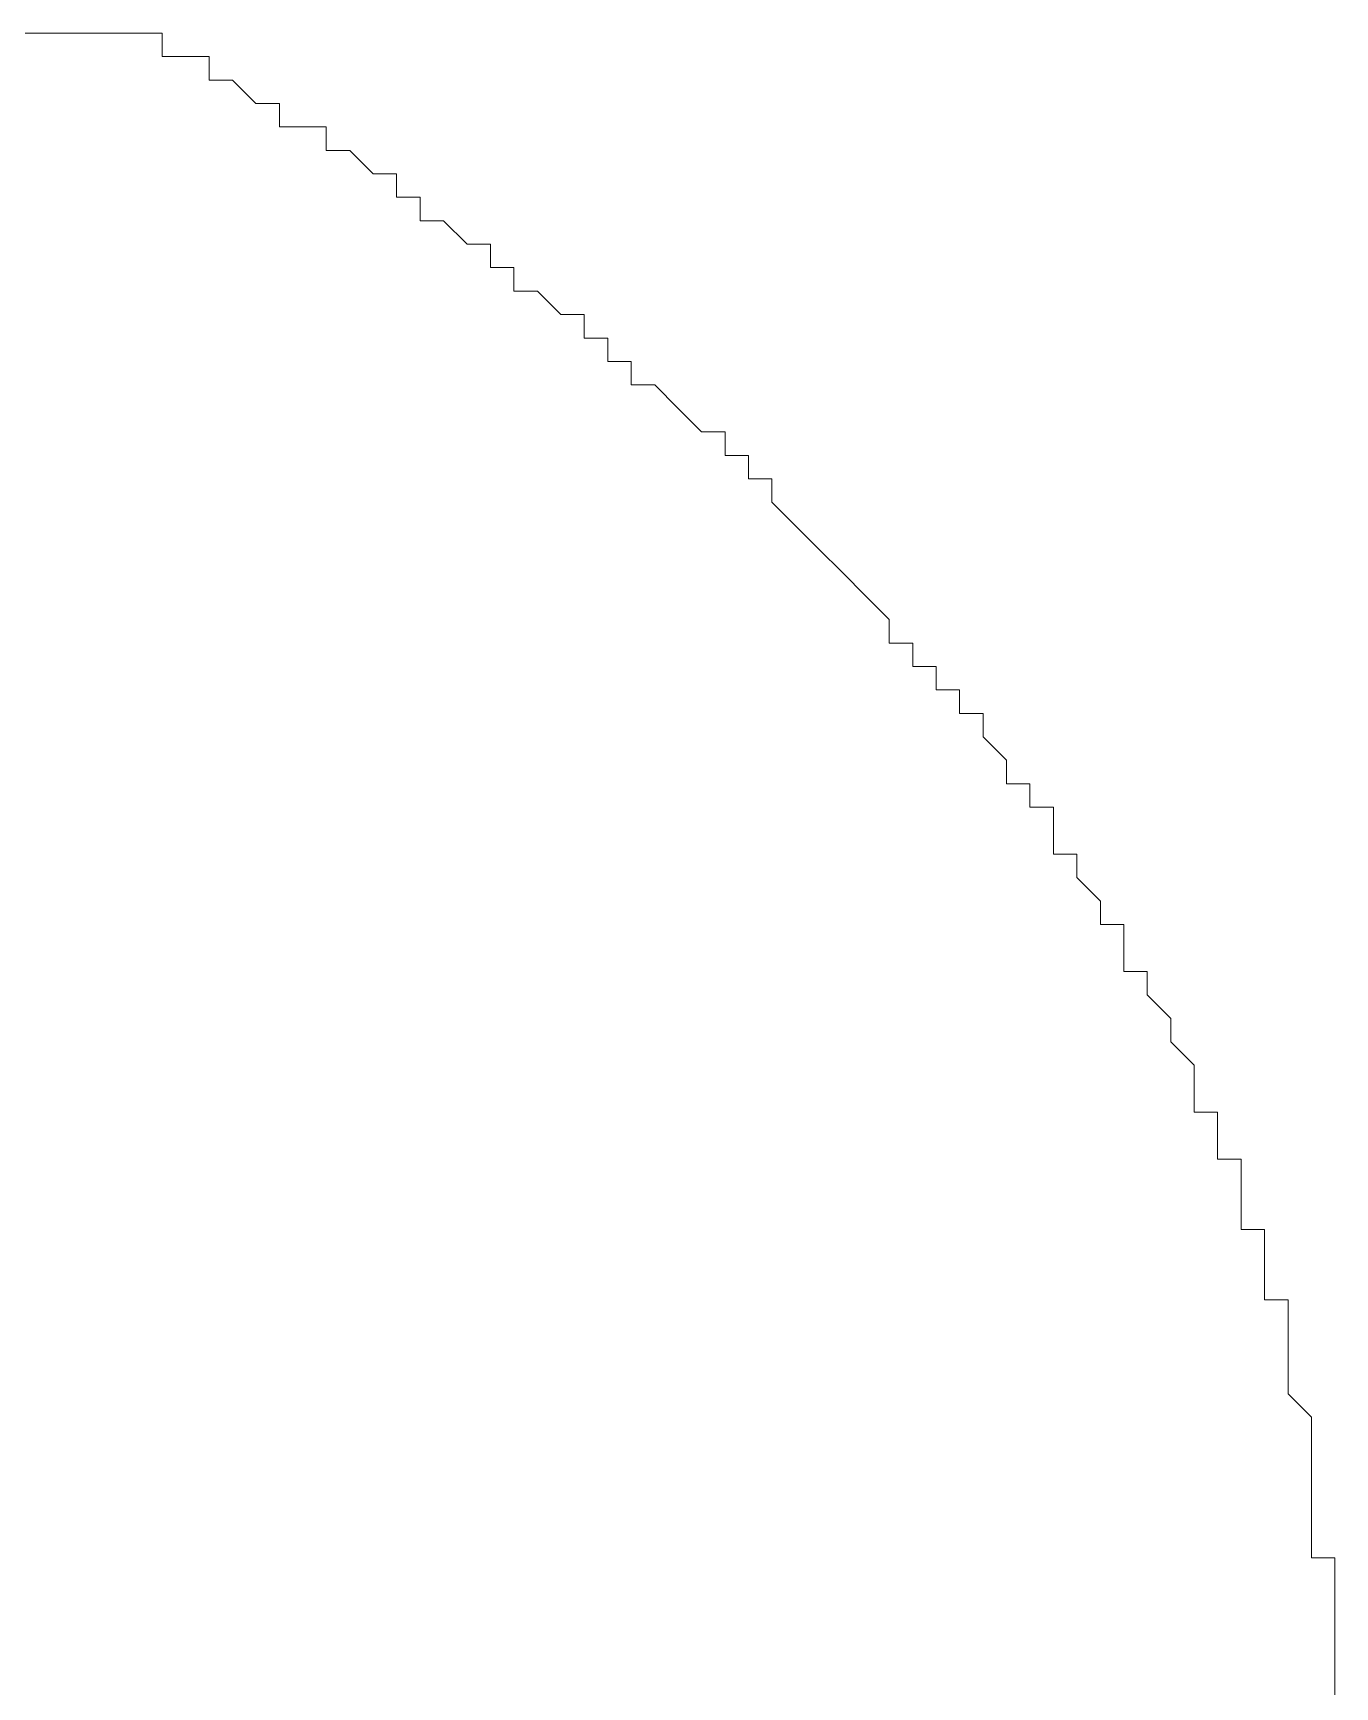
# Model space of a CAD drawing. Header units: millimetres. Extents: x 521 to 148073, y -17811 to 32040.
# Drawn here: x 142582 to 143050, y -16626 to -16032 of the extents above; entities that cross this region are included whole.
import ezdxf

# ---------------------------------------------------------------- set-up
doc = ezdxf.new("R2010")
doc.units = ezdxf.units.MM
doc.layers.add('PDF_Geometrie', color=7, linetype='Continuous', true_color=0xbdbdbd)

msp = doc.modelspace()

# ---------------------------------------------------------------- linework, layer by layer
at = {"layer": 'PDF_Geometrie', "lineweight": 18}
for points in [[(142577.84, -16031.65), (142586.27, -16031.65), (142577.84, -16031.65), (142586.27, -16031.65), (142594.71, -16031.65), (142603.14, -16031.65), (142611.57, -16031.65), (142620.01, -16031.65), (142628.44, -16031.65), (142628.44, -16040.08), (142636.87, -16040.08), (142645.31, -16040.08), (142645.31, -16048.52), (142653.74, -16048.52), (142662.17, -16056.95), (142670.61, -16056.95), (142670.61, -16065.38), (142679.04, -16065.38), (142687.47, -16065.38), (142687.47, -16073.82), (142695.91, -16073.82), (142704.34, -16082.25), (142712.77, -16082.25), (142712.77, -16090.68), (142721.21, -16090.68), (142721.21, -16099.12), (142729.64, -16099.12), (142738.07, -16107.55), (142746.51, -16107.55), (142746.51, -16115.98), (142754.94, -16115.98), (142754.94, -16124.42), (142763.37, -16124.42), (142771.81, -16132.85), (142780.24, -16132.85), (142780.24, -16141.28), (142788.67, -16141.28), (142788.67, -16149.72), (142797.11, -16149.72), (142797.11, -16158.15), (142805.54, -16158.15), (142813.97, -16166.58), (142822.41, -16175.02), (142830.84, -16175.02), (142830.84, -16183.45), (142839.27, -16183.45), (142839.27, -16191.88), (142847.71, -16191.88), (142847.71, -16200.32), (142856.14, -16208.75), (142864.57, -16217.18), (142873.01, -16225.62), (142881.44, -16234.05), (142889.87, -16242.48), (142889.87, -16250.92), (142898.31, -16250.92), (142898.31, -16259.35), (142906.74, -16259.35), (142906.74, -16267.78), (142915.17, -16267.78), (142915.17, -16276.22), (142923.61, -16276.22), (142923.61, -16284.65), (142932.04, -16293.08), (142932.04, -16301.52), (142940.47, -16301.52), (142940.47, -16309.95), (142948.91, -16309.95), (142948.91, -16318.38), (142948.91, -16326.82), (142957.34, -16326.82), (142957.34, -16335.25), (142965.77, -16343.68), (142965.77, -16352.12), (142974.21, -16352.12), (142974.21, -16360.55), (142974.21, -16368.98), (142982.64, -16368.98), (142982.64, -16377.42), (142991.07, -16385.85), (142991.07, -16394.28), (142999.51, -16402.72), (142999.51, -16411.15), (142999.51, -16419.58), (143007.94, -16419.58), (143007.94, -16428.02), (143007.94, -16436.45), (143016.37, -16436.45), (143016.37, -16444.88), (143016.37, -16453.32), (143016.37, -16461.75), (143024.81, -16461.75), (143024.81, -16470.18), (143024.81, -16478.62), (143024.81, -16487.05), (143033.24, -16487.05), (143033.24, -16495.48), (143033.24, -16503.92), (143033.24, -16512.35), (143033.24, -16520.78), (143041.67, -16529.22), (143041.67, -16537.65), (143041.67, -16546.08), (143041.67, -16554.52), (143041.67, -16562.95), (143041.67, -16571.38), (143041.67, -16579.82), (143050.11, -16579.82), (143050.11, -16588.25), (143050.11, -16596.68), (143050.11, -16605.12), (143050.11, -16613.55), (143050.11, -16621.98), (143050.11, -16630.42), (143050.11, -16621.98), (143050.11, -16630.42)], [(142586.27, -16031.65), (142586.27, -16031.65)], [(142586.27, -16031.65), (142586.27, -16031.65)], [(142586.27, -16031.65), (142586.27, -16031.65)], [(142586.27, -16031.65), (142586.27, -16031.65)], [(142586.27, -16031.65), (142586.27, -16031.65)], [(142586.27, -16031.65), (142586.27, -16031.65)], [(142586.27, -16031.65), (142586.27, -16031.65)], [(142586.27, -16031.65), (142586.27, -16031.65)], [(142586.27, -16031.65), (142586.27, -16031.65)], [(142586.27, -16031.65), (142586.27, -16031.65)], [(142586.27, -16031.65), (142586.27, -16031.65)], [(142586.27, -16031.65), (142586.27, -16031.65)], [(142586.27, -16031.65), (142586.27, -16031.65)], [(142586.27, -16031.65), (142586.27, -16031.65)], [(142586.27, -16031.65), (142586.27, -16031.65)], [(142586.27, -16031.65), (142586.27, -16031.65)], [(142586.27, -16031.65), (142586.27, -16031.65)], [(142586.27, -16031.65), (142586.27, -16031.65)], [(142586.27, -16031.65), (142586.27, -16031.65)], [(142586.27, -16031.65), (142586.27, -16031.65)], [(142586.27, -16031.65), (142586.27, -16031.65)], [(142586.27, -16031.65), (142586.27, -16031.65)], [(142586.27, -16031.65), (142586.27, -16031.65)], [(142586.27, -16031.65), (142586.27, -16031.65)], [(142586.27, -16031.65), (142586.27, -16031.65)], [(142586.27, -16031.65), (142586.27, -16031.65)], [(142586.27, -16031.65), (142586.27, -16031.65)], [(142586.27, -16031.65), (142586.27, -16031.65)], [(142586.27, -16031.65), (142586.27, -16031.65)], [(142594.71, -16031.65), (142594.71, -16031.65)], [(142594.71, -16031.65), (142594.71, -16031.65)], [(142594.71, -16031.65), (142594.71, -16031.65)], [(142594.71, -16031.65), (142594.71, -16031.65)], [(142594.71, -16031.65), (142594.71, -16031.65)], [(142594.71, -16031.65), (142594.71, -16031.65)], [(142594.71, -16031.65), (142594.71, -16031.65)], [(142594.71, -16031.65), (142594.71, -16031.65)], [(142594.71, -16031.65), (142594.71, -16031.65)], [(142594.71, -16031.65), (142594.71, -16031.65)], [(142594.71, -16031.65), (142594.71, -16031.65)], [(142594.71, -16031.65), (142594.71, -16031.65)], [(142594.71, -16031.65), (142594.71, -16031.65)], [(142594.71, -16031.65), (142594.71, -16031.65)], [(142594.71, -16031.65), (142594.71, -16031.65)], [(142594.71, -16031.65), (142594.71, -16031.65)], [(142594.71, -16031.65), (142594.71, -16031.65)], [(142594.71, -16031.65), (142594.71, -16031.65)], [(142594.71, -16031.65), (142594.71, -16031.65)], [(142594.71, -16031.65), (142594.71, -16031.65)], [(142594.71, -16031.65), (142594.71, -16031.65)], [(142594.71, -16031.65), (142594.71, -16031.65)], [(142594.71, -16031.65), (142594.71, -16031.65)], [(142594.71, -16031.65), (142594.71, -16031.65)], [(142594.71, -16031.65), (142594.71, -16031.65)], [(142594.71, -16031.65), (142594.71, -16031.65)], [(142594.71, -16031.65), (142594.71, -16031.65)], [(142594.71, -16031.65), (142594.71, -16031.65)], [(142594.71, -16031.65), (142594.71, -16031.65)], [(142603.14, -16031.65), (142603.14, -16031.65)], [(142603.14, -16031.65), (142603.14, -16031.65)], [(142603.14, -16031.65), (142603.14, -16031.65)], [(142603.14, -16031.65), (142603.14, -16031.65)], [(142603.14, -16031.65), (142603.14, -16031.65)], [(142603.14, -16031.65), (142603.14, -16031.65)], [(142603.14, -16031.65), (142603.14, -16031.65)], [(142603.14, -16031.65), (142603.14, -16031.65)], [(142603.14, -16031.65), (142603.14, -16031.65)], [(142603.14, -16031.65), (142603.14, -16031.65)], [(142603.14, -16031.65), (142603.14, -16031.65)], [(142603.14, -16031.65), (142603.14, -16031.65)], [(142603.14, -16031.65), (142603.14, -16031.65)], [(142603.14, -16031.65), (142603.14, -16031.65)], [(142603.14, -16031.65), (142603.14, -16031.65)], [(142603.14, -16031.65), (142603.14, -16031.65)], [(142603.14, -16031.65), (142603.14, -16031.65)], [(142603.14, -16031.65), (142603.14, -16031.65)], [(142603.14, -16031.65), (142603.14, -16031.65)], [(142603.14, -16031.65), (142603.14, -16031.65)], [(142603.14, -16031.65), (142603.14, -16031.65)], [(142603.14, -16031.65), (142603.14, -16031.65)], [(142603.14, -16031.65), (142603.14, -16031.65)], [(142603.14, -16031.65), (142603.14, -16031.65)], [(142603.14, -16031.65), (142603.14, -16031.65)], [(142603.14, -16031.65), (142603.14, -16031.65)], [(142603.14, -16031.65), (142603.14, -16031.65)], [(142603.14, -16031.65), (142603.14, -16031.65)], [(142603.14, -16031.65), (142603.14, -16031.65)], [(142611.57, -16031.65), (142611.57, -16031.65)], [(142611.57, -16031.65), (142611.57, -16031.65)], [(142611.57, -16031.65), (142611.57, -16031.65)], [(142611.57, -16031.65), (142611.57, -16031.65)], [(142611.57, -16031.65), (142611.57, -16031.65)], [(142611.57, -16031.65), (142611.57, -16031.65)], [(142611.57, -16031.65), (142611.57, -16031.65)], [(142611.57, -16031.65), (142611.57, -16031.65)], [(142611.57, -16031.65), (142611.57, -16031.65)], [(142611.57, -16031.65), (142611.57, -16031.65)], [(142611.57, -16031.65), (142611.57, -16031.65)], [(142611.57, -16031.65), (142611.57, -16031.65)], [(142611.57, -16031.65), (142611.57, -16031.65)], [(142611.57, -16031.65), (142611.57, -16031.65)], [(142611.57, -16031.65), (142611.57, -16031.65)], [(142611.57, -16031.65), (142611.57, -16031.65)], [(142611.57, -16031.65), (142611.57, -16031.65)], [(142611.57, -16031.65), (142611.57, -16031.65)], [(142611.57, -16031.65), (142611.57, -16031.65)], [(142611.57, -16031.65), (142611.57, -16031.65)], [(142611.57, -16031.65), (142611.57, -16031.65)], [(142611.57, -16031.65), (142611.57, -16031.65)], [(142611.57, -16031.65), (142611.57, -16031.65)], [(142611.57, -16031.65), (142611.57, -16031.65)], [(142611.57, -16031.65), (142611.57, -16031.65)], [(142611.57, -16031.65), (142611.57, -16031.65)], [(142611.57, -16031.65), (142611.57, -16031.65)], [(142611.57, -16031.65), (142611.57, -16031.65)], [(142611.57, -16031.65), (142611.57, -16031.65)], [(142620.01, -16031.65), (142620.01, -16031.65)], [(142620.01, -16031.65), (142620.01, -16031.65)], [(142620.01, -16031.65), (142620.01, -16031.65)], [(142620.01, -16031.65), (142620.01, -16031.65)], [(142620.01, -16031.65), (142620.01, -16031.65)], [(142620.01, -16031.65), (142620.01, -16031.65)], [(142620.01, -16031.65), (142620.01, -16031.65)], [(142620.01, -16031.65), (142620.01, -16031.65)], [(142620.01, -16031.65), (142620.01, -16031.65)], [(142620.01, -16031.65), (142620.01, -16031.65)], [(142620.01, -16031.65), (142620.01, -16031.65)], [(142620.01, -16031.65), (142620.01, -16031.65)], [(142620.01, -16031.65), (142620.01, -16031.65)], [(142620.01, -16031.65), (142620.01, -16031.65)], [(142620.01, -16031.65), (142620.01, -16031.65)], [(142620.01, -16031.65), (142620.01, -16031.65)], [(142620.01, -16031.65), (142620.01, -16031.65)], [(142620.01, -16031.65), (142620.01, -16031.65)], [(142620.01, -16031.65), (142620.01, -16031.65)], [(142620.01, -16031.65), (142620.01, -16031.65)], [(142620.01, -16031.65), (142620.01, -16031.65)], [(142620.01, -16031.65), (142620.01, -16031.65)], [(142620.01, -16031.65), (142620.01, -16031.65)], [(142620.01, -16031.65), (142620.01, -16031.65)], [(142620.01, -16031.65), (142620.01, -16031.65)], [(142620.01, -16031.65), (142620.01, -16031.65)], [(142620.01, -16031.65), (142620.01, -16031.65)], [(142620.01, -16031.65), (142620.01, -16031.65)], [(142620.01, -16031.65), (142620.01, -16031.65)], [(142620.01, -16031.65), (142620.01, -16031.65)], [(142620.01, -16031.65), (142620.01, -16031.65)], [(142620.01, -16031.65), (142620.01, -16031.65)], [(142620.01, -16031.65), (142620.01, -16031.65)], [(142620.01, -16031.65), (142620.01, -16031.65)], [(142620.01, -16031.65), (142620.01, -16031.65)], [(142620.01, -16031.65), (142620.01, -16031.65)], [(142620.01, -16031.65), (142620.01, -16031.65)], [(142620.01, -16031.65), (142620.01, -16031.65)], [(142620.01, -16031.65), (142620.01, -16031.65)], [(142620.01, -16031.65), (142620.01, -16031.65)], [(142620.01, -16031.65), (142620.01, -16031.65)], [(142620.01, -16031.65), (142620.01, -16031.65)], [(142620.01, -16031.65), (142620.01, -16031.65)], [(142620.01, -16031.65), (142620.01, -16031.65)], [(142620.01, -16031.65), (142620.01, -16031.65)], [(142628.44, -16031.65), (142628.44, -16031.65)], [(142628.44, -16031.65), (142628.44, -16031.65)], [(142628.44, -16031.65), (142628.44, -16031.65)], [(142628.44, -16031.65), (142628.44, -16031.65)], [(142628.44, -16031.65), (142628.44, -16031.65)], [(142628.44, -16031.65), (142628.44, -16031.65)], [(142628.44, -16031.65), (142628.44, -16031.65)], [(142628.44, -16031.65), (142628.44, -16031.65)], [(142628.44, -16031.65), (142628.44, -16031.65)], [(142628.44, -16031.65), (142628.44, -16031.65)], [(142628.44, -16031.65), (142628.44, -16031.65)], [(142628.44, -16031.65), (142628.44, -16031.65)], [(142628.44, -16031.65), (142628.44, -16031.65)], [(142628.44, -16031.65), (142628.44, -16031.65)], [(142628.44, -16031.65), (142628.44, -16031.65)], [(142628.44, -16031.65), (142628.44, -16031.65)], [(142628.44, -16031.65), (142628.44, -16031.65)], [(142628.44, -16031.65), (142628.44, -16031.65)], [(142628.44, -16031.65), (142628.44, -16031.65)], [(142628.44, -16031.65), (142628.44, -16031.65)], [(142628.44, -16031.65), (142628.44, -16031.65)], [(142628.44, -16031.65), (142628.44, -16031.65)], [(142628.44, -16031.65), (142628.44, -16031.65)], [(142628.44, -16031.65), (142628.44, -16031.65)], [(142628.44, -16031.65), (142628.44, -16031.65)], [(142628.44, -16031.65), (142628.44, -16031.65)], [(142628.44, -16031.65), (142628.44, -16031.65)], [(142628.44, -16031.65), (142628.44, -16031.65)], [(142628.44, -16031.65), (142628.44, -16031.65)], [(142628.44, -16031.65), (142628.44, -16031.65)], [(142628.44, -16031.65), (142628.44, -16031.65)], [(142628.44, -16031.65), (142628.44, -16031.65)], [(142628.44, -16031.65), (142628.44, -16031.65)], [(142628.44, -16031.65), (142628.44, -16031.65)], [(142628.44, -16031.65), (142628.44, -16031.65)], [(142628.44, -16031.65), (142628.44, -16031.65)], [(142628.44, -16031.65), (142628.44, -16031.65)], [(142628.44, -16031.65), (142628.44, -16031.65)], [(142628.44, -16031.65), (142628.44, -16031.65)], [(142628.44, -16031.65), (142628.44, -16031.65)], [(142628.44, -16031.65), (142628.44, -16031.65)], [(142628.44, -16031.65), (142628.44, -16031.65)], [(142628.44, -16031.65), (142628.44, -16031.65)], [(142628.44, -16031.65), (142628.44, -16031.65)], [(142628.44, -16031.65), (142628.44, -16031.65)], [(142628.44, -16031.65), (142628.44, -16031.65)], [(142628.44, -16031.65), (142628.44, -16031.65)], [(142628.44, -16031.65), (142628.44, -16031.65)], [(142628.44, -16031.65), (142628.44, -16031.65)], [(142628.44, -16031.65), (142628.44, -16031.65)], [(142628.44, -16031.65), (142628.44, -16031.65)], [(142628.44, -16031.65), (142628.44, -16031.65)], [(142628.44, -16031.65), (142628.44, -16031.65)], [(142628.44, -16040.08), (142628.44, -16040.08)], [(142628.44, -16040.08), (142628.44, -16040.08)], [(142628.44, -16040.08), (142628.44, -16040.08)], [(142628.44, -16040.08), (142628.44, -16040.08)], [(142628.44, -16040.08), (142628.44, -16040.08)], [(142628.44, -16040.08), (142628.44, -16040.08)], [(142628.44, -16040.08), (142628.44, -16040.08)], [(142628.44, -16040.08), (142628.44, -16040.08)], [(142628.44, -16040.08), (142628.44, -16040.08)], [(142628.44, -16040.08), (142628.44, -16040.08)], [(142628.44, -16040.08), (142628.44, -16040.08)], [(142628.44, -16040.08), (142628.44, -16040.08)], [(142628.44, -16040.08), (142628.44, -16040.08)], [(142628.44, -16040.08), (142628.44, -16040.08)], [(142628.44, -16040.08), (142628.44, -16040.08)], [(142628.44, -16040.08), (142628.44, -16040.08)], [(142628.44, -16040.08), (142628.44, -16040.08)], [(142636.87, -16040.08), (142636.87, -16040.08)], [(142636.87, -16040.08), (142636.87, -16040.08)], [(142636.87, -16040.08), (142636.87, -16040.08)], [(142636.87, -16040.08), (142636.87, -16040.08)], [(142636.87, -16040.08), (142636.87, -16040.08)], [(142636.87, -16040.08), (142636.87, -16040.08)], [(142636.87, -16040.08), (142636.87, -16040.08)], [(142636.87, -16040.08), (142636.87, -16040.08)], [(142636.87, -16040.08), (142636.87, -16040.08)], [(142636.87, -16040.08), (142636.87, -16040.08)], [(142636.87, -16040.08), (142636.87, -16040.08)], [(142636.87, -16040.08), (142636.87, -16040.08)], [(142636.87, -16040.08), (142636.87, -16040.08)], [(142636.87, -16040.08), (142636.87, -16040.08)], [(142636.87, -16040.08), (142636.87, -16040.08)], [(142636.87, -16040.08), (142636.87, -16040.08)], [(142636.87, -16040.08), (142636.87, -16040.08)], [(142636.87, -16040.08), (142636.87, -16040.08)], [(142636.87, -16040.08), (142636.87, -16040.08)], [(142636.87, -16040.08), (142636.87, -16040.08)], [(142636.87, -16040.08), (142636.87, -16040.08)], [(142636.87, -16040.08), (142636.87, -16040.08)], [(142636.87, -16040.08), (142636.87, -16040.08)], [(142636.87, -16040.08), (142636.87, -16040.08)], [(142636.87, -16040.08), (142636.87, -16040.08)], [(142636.87, -16040.08), (142636.87, -16040.08)], [(142636.87, -16040.08), (142636.87, -16040.08)], [(142636.87, -16040.08), (142636.87, -16040.08)], [(142636.87, -16040.08), (142636.87, -16040.08)], [(142636.87, -16040.08), (142636.87, -16040.08)], [(142636.87, -16040.08), (142636.87, -16040.08)], [(142636.87, -16040.08), (142636.87, -16040.08)], [(142636.87, -16040.08), (142636.87, -16040.08)], [(142636.87, -16040.08), (142636.87, -16040.08)], [(142636.87, -16040.08), (142636.87, -16040.08)], [(142636.87, -16040.08), (142636.87, -16040.08)], [(142636.87, -16040.08), (142636.87, -16040.08)], [(142636.87, -16040.08), (142636.87, -16040.08)], [(142636.87, -16040.08), (142636.87, -16040.08)], [(142636.87, -16040.08), (142636.87, -16040.08)], [(142636.87, -16040.08), (142636.87, -16040.08)], [(142636.87, -16040.08), (142636.87, -16040.08)], [(142636.87, -16040.08), (142636.87, -16040.08)], [(142636.87, -16040.08), (142636.87, -16040.08)], [(142636.87, -16040.08), (142636.87, -16040.08)], [(142636.87, -16040.08), (142636.87, -16040.08)], [(142636.87, -16040.08), (142636.87, -16040.08)], [(142636.87, -16040.08), (142636.87, -16040.08)], [(142636.87, -16040.08), (142636.87, -16040.08)], [(142636.87, -16040.08), (142636.87, -16040.08)], [(142636.87, -16040.08), (142636.87, -16040.08)], [(142636.87, -16040.08), (142636.87, -16040.08)], [(142636.87, -16040.08), (142636.87, -16040.08)], [(142636.87, -16040.08), (142636.87, -16040.08)], [(142636.87, -16040.08), (142636.87, -16040.08)], [(142636.87, -16040.08), (142636.87, -16040.08)], [(142636.87, -16040.08), (142636.87, -16040.08)], [(142636.87, -16040.08), (142636.87, -16040.08)], [(142636.87, -16040.08), (142636.87, -16040.08)], [(142636.87, -16040.08), (142636.87, -16040.08)], [(142636.87, -16040.08), (142636.87, -16040.08)], [(142636.87, -16040.08), (142636.87, -16040.08)], [(142636.87, -16040.08), (142636.87, -16040.08)], [(142636.87, -16040.08), (142636.87, -16040.08)], [(142636.87, -16040.08), (142636.87, -16040.08)], [(142636.87, -16040.08), (142636.87, -16040.08)], [(142636.87, -16040.08), (142636.87, -16040.08)], [(142636.87, -16040.08), (142636.87, -16040.08)], [(142636.87, -16040.08), (142636.87, -16040.08)], [(142636.87, -16040.08), (142636.87, -16040.08)], [(142645.31, -16040.08), (142645.31, -16040.08)], [(142645.31, -16048.52), (142645.31, -16048.52)], [(142645.31, -16048.52), (142645.31, -16048.52)], [(142645.31, -16048.52), (142645.31, -16048.52)], [(142645.31, -16048.52), (142645.31, -16048.52)], [(142645.31, -16048.52), (142645.31, -16048.52)], [(142653.74, -16048.52), (142653.74, -16048.52)], [(142653.74, -16048.52), (142653.74, -16048.52)], [(142653.74, -16048.52), (142653.74, -16048.52)], [(142653.74, -16048.52), (142653.74, -16048.52)], [(142653.74, -16048.52), (142653.74, -16048.52)], [(142653.74, -16048.52), (142653.74, -16048.52)], [(142653.74, -16048.52), (142653.74, -16048.52)], [(142653.74, -16048.52), (142653.74, -16048.52)], [(142653.74, -16048.52), (142653.74, -16048.52)], [(142662.17, -16056.95), (142662.17, -16056.95)], [(142662.17, -16056.95), (142662.17, -16056.95)], [(142662.17, -16056.95), (142662.17, -16056.95)], [(142662.17, -16056.95), (142662.17, -16056.95)], [(142662.17, -16056.95), (142662.17, -16056.95)], [(142662.17, -16056.95), (142662.17, -16056.95)], [(142662.17, -16056.95), (142662.17, -16056.95)], [(142662.17, -16056.95), (142662.17, -16056.95)], [(142662.17, -16056.95), (142662.17, -16056.95)], [(142670.61, -16056.95), (142670.61, -16056.95)], [(142670.61, -16056.95), (142670.61, -16056.95)], [(142670.61, -16056.95), (142670.61, -16056.95)], [(142670.61, -16056.95), (142670.61, -16056.95)], [(142670.61, -16056.95), (142670.61, -16056.95)], [(142670.61, -16065.38), (142670.61, -16065.38)], [(142679.04, -16065.38), (142679.04, -16065.38)], [(142679.04, -16065.38), (142679.04, -16065.38)], [(142679.04, -16065.38), (142679.04, -16065.38)], [(142679.04, -16065.38), (142679.04, -16065.38)], [(142679.04, -16065.38), (142679.04, -16065.38)], [(142687.47, -16065.38), (142687.47, -16065.38)], [(142687.47, -16073.82), (142687.47, -16073.82)], [(142687.47, -16073.82), (142687.47, -16073.82)], [(142687.47, -16073.82), (142687.47, -16073.82)], [(142687.47, -16073.82), (142687.47, -16073.82)], [(142687.47, -16073.82), (142687.47, -16073.82)], [(142695.91, -16073.82), (142695.91, -16073.82)], [(142695.91, -16073.82), (142695.91, -16073.82)], [(142695.91, -16073.82), (142695.91, -16073.82)], [(142695.91, -16073.82), (142695.91, -16073.82)], [(142695.91, -16073.82), (142695.91, -16073.82)], [(142695.91, -16073.82), (142695.91, -16073.82)], [(142695.91, -16073.82), (142695.91, -16073.82)], [(142695.91, -16073.82), (142695.91, -16073.82)], [(142695.91, -16073.82), (142695.91, -16073.82)], [(142704.34, -16082.25), (142704.34, -16082.25)], [(142704.34, -16082.25), (142704.34, -16082.25)], [(142704.34, -16082.25), (142704.34, -16082.25)], [(142704.34, -16082.25), (142704.34, -16082.25)], [(142704.34, -16082.25), (142704.34, -16082.25)], [(142704.34, -16082.25), (142704.34, -16082.25)], [(142704.34, -16082.25), (142704.34, -16082.25)], [(142704.34, -16082.25), (142704.34, -16082.25)], [(142704.34, -16082.25), (142704.34, -16082.25)], [(142712.77, -16082.25), (142712.77, -16082.25)], [(142712.77, -16090.68), (142712.77, -16090.68)], [(142712.77, -16090.68), (142712.77, -16090.68)], [(142712.77, -16090.68), (142712.77, -16090.68)], [(142712.77, -16090.68), (142712.77, -16090.68)], [(142712.77, -16090.68), (142712.77, -16090.68)], [(142721.21, -16090.68), (142721.21, -16090.68)], [(142721.21, -16090.68), (142721.21, -16090.68)], [(142721.21, -16090.68), (142721.21, -16090.68)], [(142721.21, -16090.68), (142721.21, -16090.68)], [(142721.21, -16090.68), (142721.21, -16090.68)], [(142721.21, -16099.12), (142721.21, -16099.12)], [(142729.64, -16099.12), (142729.64, -16099.12)], [(142729.64, -16099.12), (142729.64, -16099.12)], [(142729.64, -16099.12), (142729.64, -16099.12)], [(142729.64, -16099.12), (142729.64, -16099.12)], [(142729.64, -16099.12), (142729.64, -16099.12)], [(142729.64, -16099.12), (142729.64, -16099.12)], [(142729.64, -16099.12), (142729.64, -16099.12)], [(142729.64, -16099.12), (142729.64, -16099.12)], [(142729.64, -16099.12), (142729.64, -16099.12)], [(142729.64, -16099.12), (142729.64, -16099.12)], [(142729.64, -16099.12), (142729.64, -16099.12)], [(142729.64, -16099.12), (142729.64, -16099.12)], [(142729.64, -16099.12), (142729.64, -16099.12)], [(142738.07, -16107.55), (142738.07, -16107.55)], [(142738.07, -16107.55), (142738.07, -16107.55)], [(142738.07, -16107.55), (142738.07, -16107.55)], [(142738.07, -16107.55), (142738.07, -16107.55)], [(142738.07, -16107.55), (142738.07, -16107.55)], [(142738.07, -16107.55), (142738.07, -16107.55)], [(142738.07, -16107.55), (142738.07, -16107.55)], [(142738.07, -16107.55), (142738.07, -16107.55)], [(142738.07, -16107.55), (142738.07, -16107.55)], [(142746.51, -16107.55), (142746.51, -16107.55)], [(142746.51, -16115.98), (142746.51, -16115.98)], [(142746.51, -16115.98), (142746.51, -16115.98)], [(142746.51, -16115.98), (142746.51, -16115.98)], [(142746.51, -16115.98), (142746.51, -16115.98)], [(142746.51, -16115.98), (142746.51, -16115.98)], [(142754.94, -16115.98), (142754.94, -16115.98)], [(142754.94, -16115.98), (142754.94, -16115.98)], [(142754.94, -16115.98), (142754.94, -16115.98)], [(142754.94, -16115.98), (142754.94, -16115.98)], [(142754.94, -16115.98), (142754.94, -16115.98)], [(142754.94, -16124.42), (142754.94, -16124.42)], [(142763.37, -16124.42), (142763.37, -16124.42)], [(142763.37, -16124.42), (142763.37, -16124.42)], [(142763.37, -16124.42), (142763.37, -16124.42)], [(142763.37, -16124.42), (142763.37, -16124.42)], [(142763.37, -16124.42), (142763.37, -16124.42)], [(142763.37, -16124.42), (142763.37, -16124.42)], [(142763.37, -16124.42), (142763.37, -16124.42)], [(142763.37, -16124.42), (142763.37, -16124.42)], [(142763.37, -16124.42), (142763.37, -16124.42)], [(142771.81, -16132.85), (142771.81, -16132.85)], [(142771.81, -16132.85), (142771.81, -16132.85)], [(142771.81, -16132.85), (142771.81, -16132.85)], [(142771.81, -16132.85), (142771.81, -16132.85)], [(142771.81, -16132.85), (142771.81, -16132.85)], [(142771.81, -16132.85), (142771.81, -16132.85)], [(142771.81, -16132.85), (142771.81, -16132.85)], [(142771.81, -16132.85), (142771.81, -16132.85)], [(142771.81, -16132.85), (142771.81, -16132.85)], [(142771.81, -16132.85), (142771.81, -16132.85)], [(142771.81, -16132.85), (142771.81, -16132.85)], [(142771.81, -16132.85), (142771.81, -16132.85)], [(142771.81, -16132.85), (142771.81, -16132.85)], [(142780.24, -16132.85), (142780.24, -16132.85)], [(142780.24, -16141.28), (142780.24, -16141.28)], [(142780.24, -16141.28), (142780.24, -16141.28)], [(142780.24, -16141.28), (142780.24, -16141.28)], [(142780.24, -16141.28), (142780.24, -16141.28)], [(142780.24, -16141.28), (142780.24, -16141.28)], [(142788.67, -16141.28), (142788.67, -16141.28)], [(142788.67, -16141.28), (142788.67, -16141.28)], [(142788.67, -16141.28), (142788.67, -16141.28)], [(142788.67, -16141.28), (142788.67, -16141.28)], [(142788.67, -16141.28), (142788.67, -16141.28)], [(142788.67, -16149.72), (142788.67, -16149.72)], [(142797.11, -16149.72), (142797.11, -16149.72)], [(142797.11, -16149.72), (142797.11, -16149.72)], [(142797.11, -16149.72), (142797.11, -16149.72)], [(142797.11, -16149.72), (142797.11, -16149.72)], [(142797.11, -16149.72), (142797.11, -16149.72)], [(142797.11, -16149.72), (142797.11, -16149.72)], [(142797.11, -16149.72), (142797.11, -16149.72)], [(142797.11, -16149.72), (142797.11, -16149.72)], [(142797.11, -16149.72), (142797.11, -16149.72)], [(142797.11, -16158.15), (142797.11, -16158.15)], [(142805.54, -16158.15), (142805.54, -16158.15)], [(142805.54, -16158.15), (142805.54, -16158.15)], [(142805.54, -16158.15), (142805.54, -16158.15)], [(142805.54, -16158.15), (142805.54, -16158.15)], [(142805.54, -16158.15), (142805.54, -16158.15)], [(142805.54, -16158.15), (142805.54, -16158.15)], [(142805.54, -16158.15), (142805.54, -16158.15)], [(142805.54, -16158.15), (142805.54, -16158.15)], [(142805.54, -16158.15), (142805.54, -16158.15)], [(142813.97, -16166.58), (142813.97, -16166.58)], [(142813.97, -16166.58), (142813.97, -16166.58)], [(142813.97, -16166.58), (142813.97, -16166.58)], [(142813.97, -16166.58), (142813.97, -16166.58)], [(142813.97, -16166.58), (142813.97, -16166.58)], [(142813.97, -16166.58), (142813.97, -16166.58)], [(142813.97, -16166.58), (142813.97, -16166.58)], [(142813.97, -16166.58), (142813.97, -16166.58)], [(142813.97, -16166.58), (142813.97, -16166.58)], [(142813.97, -16166.58), (142813.97, -16166.58)], [(142813.97, -16166.58), (142813.97, -16166.58)], [(142813.97, -16166.58), (142813.97, -16166.58)], [(142813.97, -16166.58), (142813.97, -16166.58)], [(142822.41, -16175.02), (142822.41, -16175.02)], [(142822.41, -16175.02), (142822.41, -16175.02)], [(142822.41, -16175.02), (142822.41, -16175.02)], [(142822.41, -16175.02), (142822.41, -16175.02)], [(142822.41, -16175.02), (142822.41, -16175.02)], [(142822.41, -16175.02), (142822.41, -16175.02)], [(142822.41, -16175.02), (142822.41, -16175.02)], [(142822.41, -16175.02), (142822.41, -16175.02)], [(142822.41, -16175.02), (142822.41, -16175.02)], [(142830.84, -16175.02), (142830.84, -16175.02)], [(142830.84, -16183.45), (142830.84, -16183.45)], [(142830.84, -16183.45), (142830.84, -16183.45)], [(142830.84, -16183.45), (142830.84, -16183.45)], [(142830.84, -16183.45), (142830.84, -16183.45)], [(142830.84, -16183.45), (142830.84, -16183.45)], [(142830.84, -16183.45), (142830.84, -16183.45)], [(142830.84, -16183.45), (142830.84, -16183.45)], [(142830.84, -16183.45), (142830.84, -16183.45)], [(142830.84, -16183.45), (142830.84, -16183.45)], [(142839.27, -16183.45), (142839.27, -16183.45)], [(142839.27, -16191.88), (142839.27, -16191.88)], [(142839.27, -16191.88), (142839.27, -16191.88)], [(142839.27, -16191.88), (142839.27, -16191.88)], [(142839.27, -16191.88), (142839.27, -16191.88)], [(142839.27, -16191.88), (142839.27, -16191.88)], [(142839.27, -16191.88), (142839.27, -16191.88)], [(142839.27, -16191.88), (142839.27, -16191.88)], [(142839.27, -16191.88), (142839.27, -16191.88)], [(142839.27, -16191.88), (142839.27, -16191.88)], [(142847.71, -16191.88), (142847.71, -16191.88)], [(142847.71, -16200.32), (142847.71, -16200.32)], [(142847.71, -16200.32), (142847.71, -16200.32)], [(142847.71, -16200.32), (142847.71, -16200.32)], [(142847.71, -16200.32), (142847.71, -16200.32)], [(142847.71, -16200.32), (142847.71, -16200.32)], [(142847.71, -16200.32), (142847.71, -16200.32)], [(142847.71, -16200.32), (142847.71, -16200.32)], [(142847.71, -16200.32), (142847.71, -16200.32)], [(142847.71, -16200.32), (142847.71, -16200.32)], [(142856.14, -16208.75), (142856.14, -16208.75)], [(142856.14, -16208.75), (142856.14, -16208.75)], [(142856.14, -16208.75), (142856.14, -16208.75)], [(142856.14, -16208.75), (142856.14, -16208.75)], [(142856.14, -16208.75), (142856.14, -16208.75)], [(142856.14, -16208.75), (142856.14, -16208.75)], [(142856.14, -16208.75), (142856.14, -16208.75)], [(142856.14, -16208.75), (142856.14, -16208.75)], [(142856.14, -16208.75), (142856.14, -16208.75)], [(142856.14, -16208.75), (142856.14, -16208.75)], [(142856.14, -16208.75), (142856.14, -16208.75)], [(142856.14, -16208.75), (142856.14, -16208.75)], [(142856.14, -16208.75), (142856.14, -16208.75)], [(142864.57, -16217.18), (142864.57, -16217.18)], [(142864.57, -16217.18), (142864.57, -16217.18)], [(142864.57, -16217.18), (142864.57, -16217.18)], [(142864.57, -16217.18), (142864.57, -16217.18)], [(142864.57, -16217.18), (142864.57, -16217.18)], [(142864.57, -16217.18), (142864.57, -16217.18)], [(142864.57, -16217.18), (142864.57, -16217.18)], [(142864.57, -16217.18), (142864.57, -16217.18)], [(142864.57, -16217.18), (142864.57, -16217.18)], [(142864.57, -16217.18), (142864.57, -16217.18)], [(142864.57, -16217.18), (142864.57, -16217.18)], [(142864.57, -16217.18), (142864.57, -16217.18)], [(142864.57, -16217.18), (142864.57, -16217.18)]]:
    msp.add_lwpolyline(points, dxfattribs=at)
for points in [[(142636.87, -16040.08), (142628.44, -16040.08), (142628.44, -16031.65), (142620.01, -16031.65), (142611.57, -16031.65), (142603.14, -16031.65), (142594.71, -16031.65), (142586.27, -16031.65), (142594.71, -16031.65), (142603.14, -16031.65), (142611.57, -16031.65), (142620.01, -16031.65), (142628.44, -16031.65), (142628.44, -16040.08)], [(142645.31, -16040.08), (142636.87, -16040.08), (142645.31, -16040.08), (142645.31, -16048.52), (142653.74, -16048.52), (142662.17, -16056.95), (142670.61, -16056.95), (142670.61, -16065.38), (142679.04, -16065.38), (142687.47, -16065.38), (142687.47, -16073.82), (142695.91, -16073.82), (142704.34, -16082.25), (142712.77, -16082.25), (142712.77, -16090.68), (142721.21, -16090.68), (142721.21, -16099.12), (142729.64, -16099.12), (142738.07, -16107.55), (142746.51, -16107.55), (142746.51, -16115.98), (142754.94, -16115.98), (142754.94, -16124.42), (142763.37, -16124.42), (142771.81, -16132.85), (142780.24, -16132.85), (142780.24, -16141.28), (142788.67, -16141.28), (142788.67, -16149.72), (142797.11, -16149.72), (142797.11, -16158.15), (142805.54, -16158.15), (142813.97, -16166.58), (142822.41, -16175.02), (142830.84, -16175.02), (142830.84, -16183.45), (142839.27, -16183.45), (142839.27, -16191.88), (142847.71, -16191.88), (142847.71, -16200.32), (142856.14, -16208.75), (142864.57, -16217.18), (142873.01, -16225.62), (142881.44, -16234.05), (142889.87, -16242.48), (142889.87, -16250.92), (142898.31, -16250.92), (142898.31, -16259.35), (142906.74, -16259.35), (142906.74, -16267.78), (142915.17, -16267.78), (142915.17, -16276.22), (142923.61, -16276.22), (142923.61, -16284.65), (142932.04, -16293.08), (142932.04, -16301.52), (142940.47, -16301.52), (142940.47, -16309.95), (142948.91, -16309.95), (142948.91, -16318.38), (142948.91, -16326.82), (142957.34, -16326.82), (142957.34, -16335.25), (142965.77, -16343.68), (142965.77, -16352.12), (142974.21, -16352.12), (142974.21, -16360.55), (142974.21, -16368.98), (142982.64, -16368.98), (142982.64, -16377.42), (142991.07, -16385.85), (142991.07, -16394.28), (142999.51, -16402.72), (142999.51, -16411.15), (142999.51, -16419.58), (143007.94, -16419.58), (143007.94, -16428.02), (143007.94, -16436.45), (143016.37, -16436.45), (143016.37, -16444.88), (143016.37, -16453.32), (143016.37, -16461.75), (143024.81, -16461.75), (143024.81, -16470.18), (143024.81, -16478.62), (143024.81, -16487.05), (143033.24, -16487.05), (143033.24, -16495.48), (143033.24, -16503.92), (143033.24, -16512.35), (143033.24, -16520.78), (143041.67, -16529.22), (143041.67, -16537.65), (143041.67, -16546.08), (143041.67, -16554.52), (143041.67, -16562.95), (143041.67, -16571.38), (143041.67, -16579.82), (143050.11, -16579.82), (143050.11, -16588.25), (143050.11, -16596.68), (143050.11, -16605.12), (143050.11, -16613.55), (143050.11, -16621.98), (143050.11, -16613.55), (143050.11, -16605.12), (143050.11, -16596.68), (143050.11, -16588.25), (143050.11, -16579.82), (143041.67, -16579.82), (143041.67, -16571.38), (143041.67, -16562.95), (143041.67, -16554.52), (143041.67, -16546.08), (143041.67, -16537.65), (143041.67, -16529.22), (143033.24, -16520.78), (143033.24, -16512.35), (143033.24, -16503.92), (143033.24, -16495.48), (143033.24, -16487.05), (143024.81, -16487.05), (143024.81, -16478.62), (143024.81, -16470.18), (143024.81, -16461.75), (143016.37, -16461.75), (143016.37, -16453.32), (143016.37, -16444.88), (143016.37, -16436.45), (143007.94, -16436.45), (143007.94, -16428.02), (143007.94, -16419.58), (142999.51, -16419.58), (142999.51, -16411.15), (142999.51, -16402.72), (142991.07, -16394.28), (142991.07, -16385.85), (142982.64, -16377.42), (142982.64, -16368.98), (142974.21, -16368.98), (142974.21, -16360.55), (142974.21, -16352.12), (142965.77, -16352.12), (142965.77, -16343.68), (142957.34, -16335.25), (142957.34, -16326.82), (142948.91, -16326.82), (142948.91, -16318.38), (142948.91, -16309.95), (142940.47, -16309.95), (142940.47, -16301.52), (142932.04, -16301.52), (142932.04, -16293.08), (142923.61, -16284.65), (142923.61, -16276.22), (142915.17, -16276.22), (142915.17, -16267.78), (142906.74, -16267.78), (142906.74, -16259.35), (142898.31, -16259.35), (142898.31, -16250.92), (142889.87, -16250.92), (142889.87, -16242.48), (142881.44, -16234.05), (142873.01, -16225.62), (142864.57, -16217.18), (142856.14, -16208.75), (142847.71, -16200.32), (142847.71, -16191.88), (142839.27, -16191.88), (142839.27, -16183.45), (142830.84, -16183.45), (142830.84, -16175.02), (142822.41, -16175.02), (142813.97, -16166.58), (142805.54, -16158.15), (142797.11, -16158.15), (142797.11, -16149.72), (142788.67, -16149.72), (142788.67, -16141.28), (142780.24, -16141.28), (142780.24, -16132.85), (142771.81, -16132.85), (142763.37, -16124.42), (142754.94, -16124.42), (142754.94, -16115.98), (142746.51, -16115.98), (142746.51, -16107.55), (142738.07, -16107.55), (142729.64, -16099.12), (142721.21, -16099.12), (142721.21, -16090.68), (142712.77, -16090.68), (142712.77, -16082.25), (142704.34, -16082.25), (142695.91, -16073.82), (142687.47, -16073.82), (142687.47, -16065.38), (142679.04, -16065.38), (142670.61, -16065.38), (142670.61, -16056.95), (142662.17, -16056.95), (142653.74, -16048.52), (142645.31, -16048.52)]]:
    msp.add_lwpolyline(points, close=True, dxfattribs=at)

doc.saveas('drawing.dxf')
